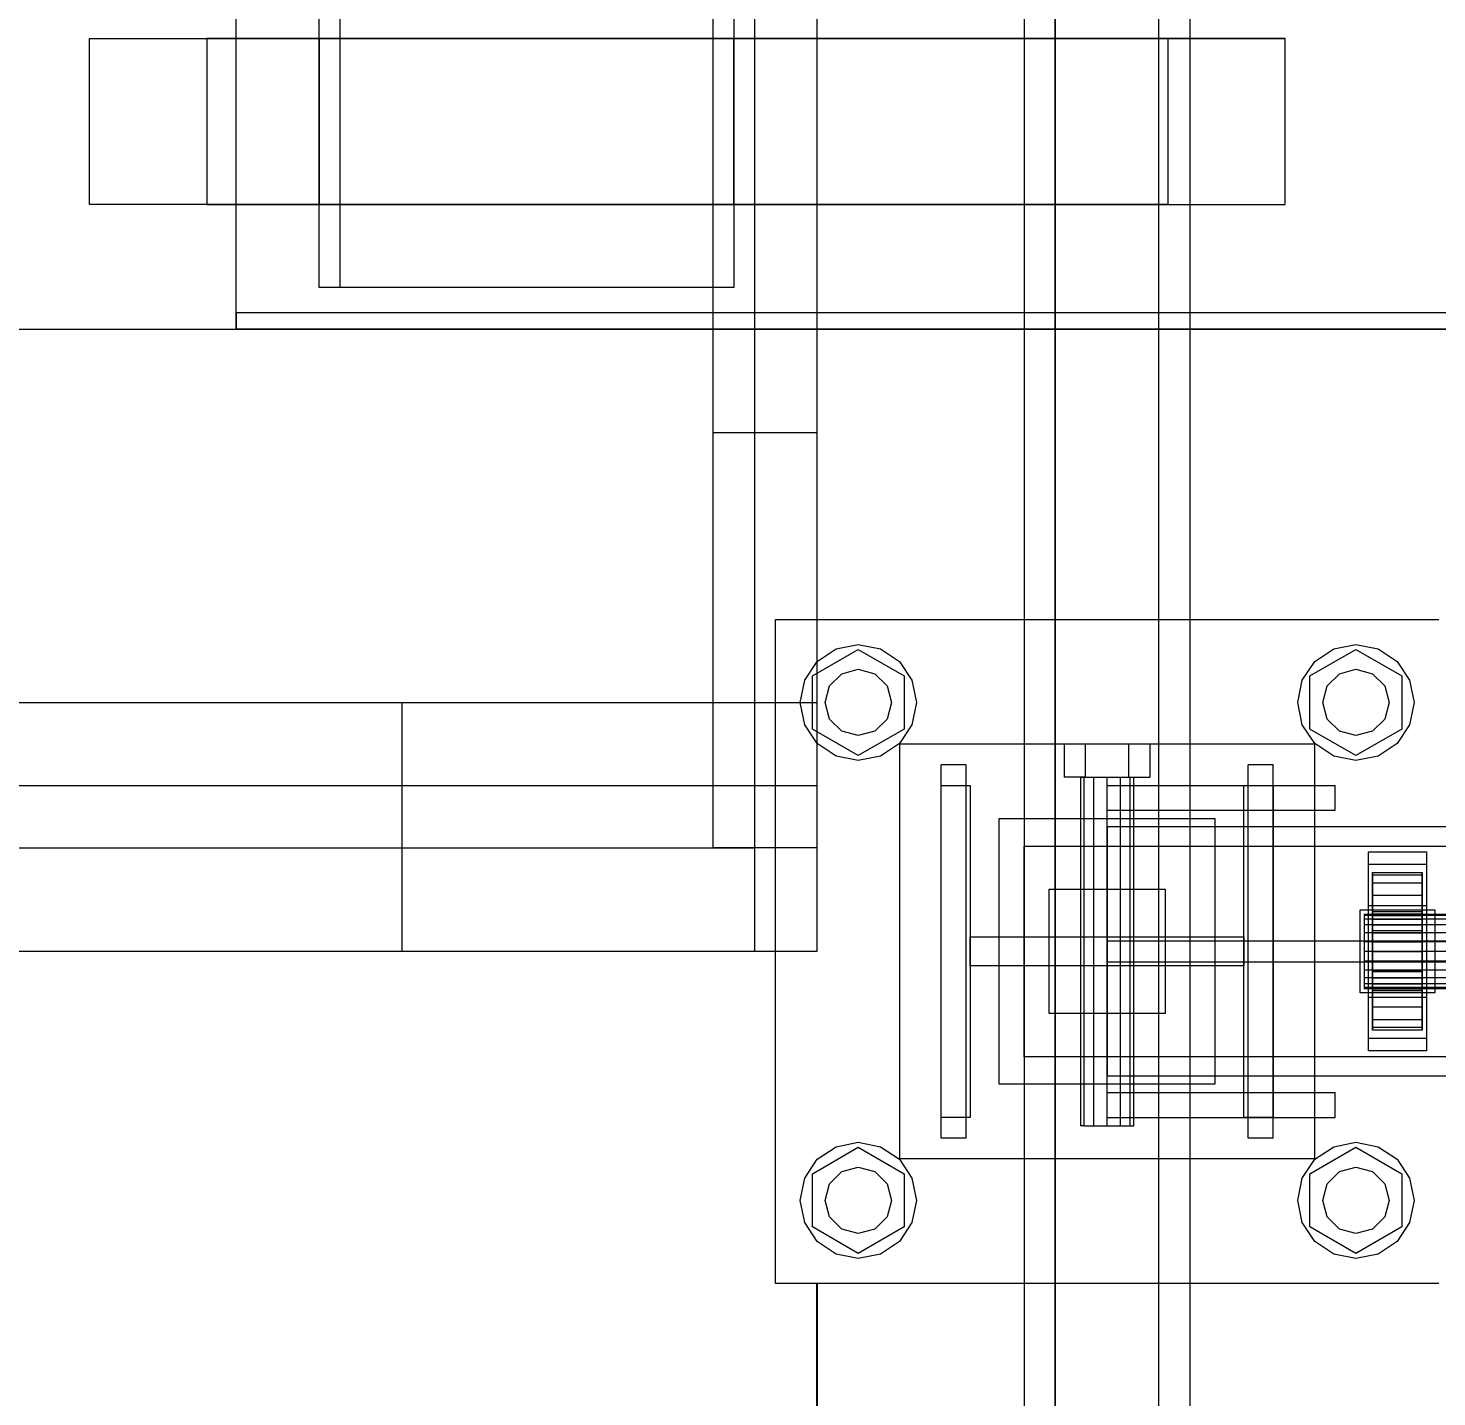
# Model space of a CAD drawing. Header units: millimetres. Extents: x -2500 to 58855, y -53268 to 6837.
# Drawn here: x 57526.9 to 57866.6, y -19507.3 to -19177.5 of the extents above; entities that cross this region are included whole.
import ezdxf

# ---------------------------------------------------------------- set-up
doc = ezdxf.new("R2010")
doc.units = ezdxf.units.MM
for name, color, linetype, lineweight in [('COTAS_P', 1, 'Continuous', 0), ('COTAS_R', 1, 'Continuous', 0), ('superior_C04', 7, 'Continuous', 0), ('superior_secador', 7, 'Continuous', 0)]:
    doc.layers.add(name, color=color, linetype=linetype, lineweight=lineweight)
doc.dimstyles.new('R19_100', dxfattribs={"dimtxt": 250, "dimasz": 150, "dimexe": 150, "dimexo": 80, "dimgap": 100, "dimtad": 1, "dimtih": 1, "dimtoh": 1, "dimdsep": 46, "dimcen": 0.09, "dimadec": 0, "dimazin": 0, "dimtfac": 1, "dimtdec": 4, "dimtofl": 0, "dimtmove": 0, "dimatfit": 3, "dimfxl": 1, "dimtolj": 1, "dimtzin": 0, "dimarcsym": 0})

# ---------------------------------------------------------------- blocks, each defined once
blk = doc.blocks.new('*D26')
at = {"layer": 'COTAS_R', "color": 0, "lineweight": -2, "transparency": 16777216}
for p, q in [((58037.12, -15400), (57067.12, -15400)), ((57217.12, -19600), (57217.12, -15550)), ((58037.12, -19750), (57067.12, -19750))]:
    blk.add_line(p, q, dxfattribs=at)
at = {"layer": 'COTAS_R', "color": 0, "transparency": 16777216}
for points in [[(57192.12, -15550), (57242.12, -15550), (57217.12, -15400)], [(57192.12, -19600), (57242.12, -19600), (57217.12, -19750)]]:
    blk.add_solid(points, dxfattribs=at)
at = {"layer": 'Defpoints', "color": 0, "transparency": 16777216}
for p in [(57217.12, -15400), (58117.12, -15400), (58117.12, -19750)]:
    blk.add_point(p, dxfattribs=at)
blk = doc.blocks.new('*D35')
at = {"layer": 'COTAS_P', "color": 0, "lineweight": -2, "transparency": 16777216}
for p, q in [((37717.12, -19480), (37717.12, -20450)), ((57717.12, -19480), (57717.12, -20450)), ((37867.12, -20300), (57567.12, -20300))]:
    blk.add_line(p, q, dxfattribs=at)
at = {"layer": 'COTAS_P', "color": 0, "transparency": 16777216}
for points in [[(37867.12, -20275), (37867.12, -20325), (37717.12, -20300)], [(57567.12, -20275), (57567.12, -20325), (57717.12, -20300)]]:
    blk.add_solid(points, dxfattribs=at)
at = {"layer": 'Defpoints', "color": 0, "transparency": 16777216}
for p in [(37717.12, -19400), (57717.12, -19400), (57717.12, -20300)]:
    blk.add_point(p, dxfattribs=at)

msp = doc.modelspace()

# ---------------------------------------------------------------- linework, layer by layer
at = {"layer": 'superior_C04'}
for p, q in [((57774.616, -19748.878), (57774.616, -18548.878)), ((57799.616, -19748.878), (57799.616, -18548.878)), ((57767.116, -18550), (57767.116, -19750)), ((57774.616, -18551.122), (57774.616, -19751.122)), ((57799.616, -19751.122), (57799.616, -18551.122)), ((57807.116, -19750), (57807.116, -18550)), ((57707.116, -19480), (57707.116, -19320)), ((57707.116, -19320), (57867.116, -19320)), ((57716.031, -19333.6), (57727.116, -19327.2)), ((57717.216, -19330.101), (57721.758, -19327.066)), ((57721.758, -19327.066), (57727.116, -19326)), ((57727.116, -19326), (57732.473, -19327.066)), ((57727.116, -19327.2), (57738.201, -19333.6)), ((57732.473, -19327.066), (57737.015, -19330.101)), ((57836.031, -19333.6), (57847.116, -19327.2)), ((57837.216, -19330.101), (57841.758, -19327.066)), ((57841.758, -19327.066), (57847.116, -19326)), ((57847.116, -19326), (57852.473, -19327.066)), ((57847.116, -19327.2), (57858.201, -19333.6)), ((57852.473, -19327.066), (57857.015, -19330.101)), ((57714.182, -19334.642), (57717.216, -19330.101)), ((57737.015, -19330.101), (57740.05, -19334.642)), ((57834.182, -19334.642), (57837.216, -19330.101)), ((57857.015, -19330.101), (57860.05, -19334.642)), ((57716.031, -19346.4), (57716.031, -19333.6)), ((57720.188, -19336), (57723.116, -19333.072)), ((57723.116, -19333.072), (57727.116, -19332)), ((57727.116, -19332), (57731.116, -19333.072)), ((57731.116, -19333.072), (57734.044, -19336)), ((57738.201, -19333.6), (57738.201, -19346.4)), ((57836.031, -19346.4), (57836.031, -19333.6)), ((57840.188, -19336), (57843.116, -19333.072)), ((57843.116, -19333.072), (57847.116, -19332)), ((57847.116, -19332), (57851.116, -19333.072)), ((57851.116, -19333.072), (57854.044, -19336)), ((57858.201, -19333.6), (57858.201, -19346.4)), ((57713.116, -19340), (57714.182, -19334.642)), ((57719.116, -19340), (57720.188, -19336)), ((57734.044, -19336), (57735.116, -19340)), ((57740.05, -19334.642), (57741.116, -19340)), ((57833.116, -19340), (57834.182, -19334.642)), ((57839.116, -19340), (57840.188, -19336)), ((57854.044, -19336), (57855.116, -19340)), ((57860.05, -19334.642), (57861.116, -19340)), ((57714.182, -19345.358), (57713.116, -19340)), ((57720.188, -19344), (57719.116, -19340)), ((57735.116, -19340), (57734.044, -19344)), ((57741.116, -19340), (57740.05, -19345.358)), ((57834.182, -19345.358), (57833.116, -19340)), ((57840.188, -19344), (57839.116, -19340)), ((57855.116, -19340), (57854.044, -19344)), ((57861.116, -19340), (57860.05, -19345.358)), ((57723.116, -19346.928), (57720.188, -19344)), ((57734.044, -19344), (57731.116, -19346.928)), ((57843.116, -19346.928), (57840.188, -19344)), ((57854.044, -19344), (57851.116, -19346.928)), ((57717.216, -19349.899), (57714.182, -19345.358)), ((57727.116, -19352.8), (57716.031, -19346.4)), ((57727.116, -19348), (57723.116, -19346.928)), ((57738.201, -19346.4), (57727.116, -19352.8)), ((57731.116, -19346.928), (57727.116, -19348)), ((57740.05, -19345.358), (57737.015, -19349.899)), ((57837.216, -19349.899), (57834.182, -19345.358)), ((57847.116, -19352.8), (57836.031, -19346.4)), ((57847.116, -19348), (57843.116, -19346.928)), ((57858.201, -19346.4), (57847.116, -19352.8)), ((57851.116, -19346.928), (57847.116, -19348)), ((57860.05, -19345.358), (57857.015, -19349.899)), ((57721.758, -19352.934), (57717.216, -19349.899)), ((57737.015, -19349.899), (57732.473, -19352.934)), ((57737.116, -19450), (57737.116, -19350)), ((57737.116, -19350), (57837.116, -19350)), ((57776.716, -19350), (57781.916, -19350)), ((57776.716, -19350), (57776.716, -19358)), ((57781.916, -19350), (57792.316, -19350)), ((57781.916, -19358), (57781.916, -19350)), ((57792.316, -19350), (57797.516, -19350)), ((57792.316, -19358), (57792.316, -19350)), ((57797.516, -19358), (57797.516, -19350)), ((57837.116, -19350), (57837.116, -19450)), ((57841.758, -19352.934), (57837.216, -19349.899)), ((57857.015, -19349.899), (57852.473, -19352.934)), ((57727.116, -19354), (57721.758, -19352.934)), ((57732.473, -19352.934), (57727.116, -19354)), ((57847.116, -19354), (57841.758, -19352.934)), ((57852.473, -19352.934), (57847.116, -19354)), ((57747.116, -19445), (57747.116, -19355)), ((57753.116, -19355), (57747.116, -19355)), ((57753.116, -19445), (57753.116, -19355)), ((57781.916, -19358), (57776.716, -19358)), ((57780.716, -19358), (57781.573, -19358)), ((57780.716, -19358), (57780.716, -19442)), ((57781.573, -19358), (57783.916, -19358)), ((57781.573, -19442), (57781.573, -19358)), ((57781.916, -19358), (57792.316, -19358)), ((57783.916, -19358), (57787.116, -19358)), ((57783.916, -19442), (57783.916, -19358)), ((57787.116, -19358), (57790.316, -19358)), ((57787.116, -19442), (57787.116, -19358)), ((57790.316, -19358), (57792.658, -19358)), ((57790.316, -19442), (57790.316, -19358)), ((57792.316, -19358), (57797.516, -19358)), ((57792.658, -19358), (57793.516, -19358)), ((57792.658, -19442), (57792.658, -19358)), ((57793.516, -19442), (57793.516, -19358)), ((57821.116, -19445), (57821.116, -19355)), ((57827.116, -19355), (57821.116, -19355)), ((57827.116, -19445), (57827.116, -19355)), ((57747.116, -19440), (57747.116, -19360)), ((57747.116, -19360), (57754.116, -19360)), ((57754.116, -19360), (57754.116, -19440)), ((57787.116, -19360), (57842.116, -19360)), ((57787.116, -19366), (57787.116, -19360)), ((57820.116, -19440), (57820.116, -19360)), ((57820.116, -19360), (57827.116, -19360)), ((57827.116, -19360), (57827.116, -19440)), ((57842.116, -19366), (57842.116, -19360)), ((57761.116, -19432), (57761.116, -19368)), ((57761.116, -19368), (57813.116, -19368)), ((57787.116, -19366), (57842.116, -19366)), ((57813.116, -19368), (57813.116, -19432)), ((57787.116, -19370), (57787.116, -19430)), ((58447.116, -19370), (57787.116, -19370)), ((57767.116, -19425.4), (57767.116, -19374.6)), ((57767.116, -19374.6), (58467.116, -19374.6)), ((57850.116, -19424), (57850.116, -19376)), ((57850.116, -19376), (57864.116, -19376)), ((57864.116, -19376), (57864.116, -19424)), ((57850.116, -19389), (57850.116, -19379)), ((57850.116, -19379), (57864.116, -19379)), ((57851.116, -19391), (57851.116, -19381)), ((57851.116, -19381), (57851.116, -19381.647)), ((57851.116, -19381), (57863.116, -19381)), ((57851.116, -19381.647), (57851.116, -19391.307)), ((57863.116, -19381.647), (57851.116, -19381.647)), ((57851.116, -19381.647), (57851.116, -19383.546)), ((57863.116, -19381.647), (57863.116, -19381)), ((57863.116, -19381), (57863.116, -19391)), ((57863.116, -19391.307), (57863.116, -19381.647)), ((57863.116, -19383.546), (57863.116, -19381.647)), ((57864.116, -19379), (57864.116, -19389)), ((57773.116, -19415), (57773.116, -19385)), ((57773.116, -19385), (57801.116, -19385)), ((57801.116, -19385), (57801.116, -19415)), ((57851.116, -19383.546), (57851.116, -19392.206)), ((57863.116, -19383.546), (57851.116, -19383.546)), ((57851.116, -19383.546), (57851.116, -19386.565)), ((57863.116, -19392.206), (57863.116, -19383.546)), ((57863.116, -19386.565), (57863.116, -19383.546)), ((57851.116, -19386.565), (57851.116, -19393.636)), ((57863.116, -19386.565), (57851.116, -19386.565)), ((57851.116, -19386.565), (57851.116, -19390.5)), ((57863.116, -19393.636), (57863.116, -19386.565)), ((57863.116, -19390.5), (57863.116, -19386.565)), ((57848.116, -19390), (57866.116, -19390)), ((57848.116, -19410), (57848.116, -19390)), ((57849.116, -19391), (57849.116, -19391.307)), ((57849.116, -19391), (58385.116, -19391)), ((57849.116, -19391.307), (57849.116, -19392.206)), ((58385.116, -19391.307), (57849.116, -19391.307)), ((57864.116, -19389), (57850.116, -19389)), ((57851.116, -19390.5), (57851.116, -19395.5)), ((57863.116, -19390.5), (57851.116, -19390.5)), ((57851.116, -19390.5), (57851.116, -19395.082)), ((57851.116, -19391.307), (57851.116, -19391)), ((57863.116, -19391), (57851.116, -19391)), ((57851.116, -19391.307), (57863.116, -19391.307)), ((57851.116, -19392.206), (57851.116, -19391.307)), ((57863.116, -19395.5), (57863.116, -19390.5)), ((57863.116, -19395.082), (57863.116, -19390.5)), ((57863.116, -19391), (57863.116, -19391.307)), ((57863.116, -19391.307), (57863.116, -19392.206)), ((57866.116, -19390), (57866.116, -19410)), ((57849.116, -19392.206), (57849.116, -19393.636)), ((58385.116, -19392.206), (57849.116, -19392.206)), ((57849.116, -19393.636), (57849.116, -19395.5)), ((58385.116, -19393.636), (57849.116, -19393.636)), ((57849.116, -19395.5), (57849.116, -19397.671)), ((58385.116, -19395.5), (57849.116, -19395.5)), ((57851.116, -19392.206), (57863.116, -19392.206)), ((57851.116, -19393.636), (57851.116, -19392.206)), ((57851.116, -19393.636), (57863.116, -19393.636)), ((57851.116, -19395.5), (57851.116, -19393.636)), ((57851.116, -19395.082), (57851.116, -19397.671)), ((57863.116, -19395.082), (57851.116, -19395.082)), ((57851.116, -19395.082), (57851.116, -19400)), ((57851.116, -19395.5), (57863.116, -19395.5)), ((57851.116, -19397.671), (57851.116, -19395.5)), ((57863.116, -19392.206), (57863.116, -19393.636)), ((57863.116, -19393.636), (57863.116, -19395.5)), ((57863.116, -19397.671), (57863.116, -19395.082)), ((57863.116, -19400), (57863.116, -19395.082)), ((57863.116, -19395.5), (57863.116, -19397.671)), ((57754.116, -19403.5), (57754.116, -19396.5)), ((57754.116, -19396.5), (57820.116, -19396.5)), ((57787.116, -19397.5), (57787.116, -19402.5)), ((58447.116, -19397.5), (57787.116, -19397.5)), ((57820.116, -19396.5), (57820.116, -19403.5)), ((57849.116, -19397.671), (57849.116, -19400)), ((58385.116, -19397.671), (57849.116, -19397.671)), ((57851.116, -19397.671), (57863.116, -19397.671)), ((57851.116, -19400), (57851.116, -19397.671)), ((57863.116, -19397.671), (57863.116, -19400)), ((57849.116, -19400), (57849.116, -19402.329)), ((58385.116, -19400), (57849.116, -19400)), ((57849.116, -19402.329), (57849.116, -19404.5)), ((58385.116, -19402.329), (57849.116, -19402.329)), ((57851.116, -19400), (57863.116, -19400)), ((57851.116, -19400), (57851.116, -19404.918)), ((57851.116, -19402.329), (57851.116, -19400)), ((57851.116, -19404.918), (57851.116, -19402.329)), ((57851.116, -19402.329), (57863.116, -19402.329)), ((57851.116, -19404.5), (57851.116, -19402.329)), ((57863.116, -19400), (57863.116, -19402.329)), ((57863.116, -19404.918), (57863.116, -19400)), ((57863.116, -19402.329), (57863.116, -19404.918)), ((57863.116, -19402.329), (57863.116, -19404.5)), ((57820.116, -19403.5), (57754.116, -19403.5)), ((57787.116, -19402.5), (58447.116, -19402.5)), ((57849.116, -19404.5), (57849.116, -19406.364)), ((58385.116, -19404.5), (57849.116, -19404.5)), ((57851.116, -19409.5), (57851.116, -19404.5)), ((57851.116, -19404.5), (57863.116, -19404.5)), ((57851.116, -19406.364), (57851.116, -19404.5)), ((57863.116, -19404.918), (57851.116, -19404.918)), ((57851.116, -19404.918), (57851.116, -19409.5)), ((57863.116, -19404.5), (57863.116, -19409.5)), ((57863.116, -19404.5), (57863.116, -19406.364)), ((57863.116, -19409.5), (57863.116, -19404.918)), ((57849.116, -19406.364), (57849.116, -19407.794)), ((58385.116, -19406.364), (57849.116, -19406.364)), ((57849.116, -19407.794), (57849.116, -19408.693)), ((58385.116, -19407.794), (57849.116, -19407.794)), ((57849.116, -19408.693), (57849.116, -19409)), ((58385.116, -19408.693), (57849.116, -19408.693)), ((58385.116, -19409), (57849.116, -19409)), ((57851.116, -19413.435), (57851.116, -19406.364)), ((57851.116, -19406.364), (57863.116, -19406.364)), ((57851.116, -19407.794), (57851.116, -19406.364)), ((57851.116, -19416.454), (57851.116, -19407.794)), ((57851.116, -19407.794), (57863.116, -19407.794)), ((57851.116, -19408.693), (57851.116, -19407.794)), ((57851.116, -19418.353), (57851.116, -19408.693)), ((57851.116, -19408.693), (57863.116, -19408.693)), ((57851.116, -19409), (57851.116, -19408.693)), ((57851.116, -19419), (57851.116, -19409)), ((57851.116, -19409), (57863.116, -19409)), ((57863.116, -19406.364), (57863.116, -19413.435)), ((57863.116, -19406.364), (57863.116, -19407.794)), ((57863.116, -19407.794), (57863.116, -19416.454)), ((57863.116, -19407.794), (57863.116, -19408.693)), ((57863.116, -19408.693), (57863.116, -19418.353)), ((57863.116, -19408.693), (57863.116, -19409)), ((57863.116, -19409), (57863.116, -19419)), ((57866.116, -19410), (57848.116, -19410)), ((57850.116, -19421), (57850.116, -19411)), ((57850.116, -19411), (57864.116, -19411)), ((57863.116, -19409.5), (57851.116, -19409.5)), ((57851.116, -19409.5), (57851.116, -19413.435)), ((57863.116, -19413.435), (57863.116, -19409.5)), ((57864.116, -19411), (57864.116, -19421)), ((57801.116, -19415), (57773.116, -19415)), ((57863.116, -19413.435), (57851.116, -19413.435)), ((57851.116, -19413.435), (57851.116, -19416.454)), ((57863.116, -19416.454), (57863.116, -19413.435)), ((57863.116, -19416.454), (57851.116, -19416.454)), ((57851.116, -19416.454), (57851.116, -19418.353)), ((57863.116, -19418.353), (57851.116, -19418.353)), ((57851.116, -19418.353), (57851.116, -19419)), ((57863.116, -19419), (57851.116, -19419)), ((57863.116, -19418.353), (57863.116, -19416.454)), ((57863.116, -19419), (57863.116, -19418.353)), ((57864.116, -19421), (57850.116, -19421)), ((58467.116, -19425.4), (57767.116, -19425.4)), ((57864.116, -19424), (57850.116, -19424)), ((57813.116, -19432), (57761.116, -19432)), ((57787.116, -19430), (58447.116, -19430)), ((57787.116, -19434), (57842.116, -19434)), ((57787.116, -19440), (57787.116, -19434)), ((57842.116, -19440), (57842.116, -19434)), ((57754.116, -19440), (57747.116, -19440)), ((57781.573, -19442), (57780.716, -19442)), ((57781.573, -19442), (57783.916, -19442)), ((57783.916, -19442), (57787.116, -19442)), ((57787.116, -19440), (57842.116, -19440)), ((57787.116, -19442), (57790.316, -19442)), ((57790.316, -19442), (57792.658, -19442)), ((57792.658, -19442), (57793.516, -19442)), ((57827.116, -19440), (57820.116, -19440)), ((57721.758, -19447.066), (57727.116, -19446)), ((57727.116, -19446), (57732.473, -19447.066)), ((57753.116, -19445), (57747.116, -19445)), ((57827.116, -19445), (57821.116, -19445)), ((57841.758, -19447.066), (57847.116, -19446)), ((57847.116, -19446), (57852.473, -19447.066)), ((57716.031, -19453.6), (57727.116, -19447.2)), ((57717.216, -19450.101), (57721.758, -19447.066)), ((57727.116, -19447.2), (57738.201, -19453.6)), ((57732.473, -19447.066), (57737.015, -19450.101)), ((57836.031, -19453.6), (57847.116, -19447.2)), ((57837.216, -19450.101), (57841.758, -19447.066)), ((57847.116, -19447.2), (57858.201, -19453.6)), ((57852.473, -19447.066), (57857.015, -19450.101)), ((57714.182, -19454.642), (57717.216, -19450.101)), ((57720.188, -19456), (57723.116, -19453.072)), ((57723.116, -19453.072), (57727.116, -19452)), ((57727.116, -19452), (57731.116, -19453.072)), ((57731.116, -19453.072), (57734.044, -19456)), ((57737.015, -19450.101), (57740.05, -19454.642)), ((57837.116, -19450), (57737.116, -19450)), ((57834.182, -19454.642), (57837.216, -19450.101)), ((57840.188, -19456), (57843.116, -19453.072)), ((57843.116, -19453.072), (57847.116, -19452)), ((57847.116, -19452), (57851.116, -19453.072)), ((57851.116, -19453.072), (57854.044, -19456)), ((57857.015, -19450.101), (57860.05, -19454.642)), ((57713.116, -19460), (57714.182, -19454.642)), ((57716.031, -19466.4), (57716.031, -19453.6)), ((57719.116, -19460), (57720.188, -19456)), ((57734.044, -19456), (57735.116, -19460)), ((57738.201, -19453.6), (57738.201, -19466.4)), ((57740.05, -19454.642), (57741.116, -19460)), ((57833.116, -19460), (57834.182, -19454.642)), ((57836.031, -19466.4), (57836.031, -19453.6)), ((57839.116, -19460), (57840.188, -19456)), ((57854.044, -19456), (57855.116, -19460)), ((57858.201, -19453.6), (57858.201, -19466.4)), ((57860.05, -19454.642), (57861.116, -19460)), ((57714.182, -19465.358), (57713.116, -19460)), ((57720.188, -19464), (57719.116, -19460)), ((57735.116, -19460), (57734.044, -19464)), ((57741.116, -19460), (57740.05, -19465.358)), ((57834.182, -19465.358), (57833.116, -19460)), ((57840.188, -19464), (57839.116, -19460)), ((57855.116, -19460), (57854.044, -19464)), ((57861.116, -19460), (57860.05, -19465.358)), ((57717.216, -19469.899), (57714.182, -19465.358)), ((57727.116, -19472.8), (57716.031, -19466.4)), ((57723.116, -19466.928), (57720.188, -19464)), ((57738.201, -19466.4), (57727.116, -19472.8)), ((57734.044, -19464), (57731.116, -19466.928)), ((57740.05, -19465.358), (57737.015, -19469.899)), ((57837.216, -19469.899), (57834.182, -19465.358)), ((57847.116, -19472.8), (57836.031, -19466.4)), ((57843.116, -19466.928), (57840.188, -19464)), ((57858.201, -19466.4), (57847.116, -19472.8)), ((57854.044, -19464), (57851.116, -19466.928)), ((57860.05, -19465.358), (57857.015, -19469.899)), ((57721.758, -19472.934), (57717.216, -19469.899)), ((57727.116, -19468), (57723.116, -19466.928)), ((57731.116, -19466.928), (57727.116, -19468)), ((57737.015, -19469.899), (57732.473, -19472.934)), ((57841.758, -19472.934), (57837.216, -19469.899)), ((57847.116, -19468), (57843.116, -19466.928)), ((57851.116, -19466.928), (57847.116, -19468)), ((57857.015, -19469.899), (57852.473, -19472.934)), ((57727.116, -19474), (57721.758, -19472.934)), ((57732.473, -19472.934), (57727.116, -19474)), ((57847.116, -19474), (57841.758, -19472.934)), ((57852.473, -19472.934), (57847.116, -19474)), ((57867.116, -19480), (57707.116, -19480))]:
    msp.add_line(p, q, dxfattribs=at)
at = {"layer": 'superior_secador'}
for p, q in [((57692.116, -19375), (57692.116, -16625)), ((57702.116, -16625), (57702.116, -19375)), ((57717.116, -16625), (57717.116, -19375)), ((57577.116, -19250), (57577.116, -16750)), ((57597.116, -19240), (57597.116, -16760)), ((57602.116, -16760), (57602.116, -19240)), ((57692.116, -19240), (57692.116, -16760)), ((57697.116, -16760), (57697.116, -19240)), ((57541.761, -19180), (57801.761, -19180)), ((57541.761, -19220), (57541.761, -19180)), ((57541.761, -19180), (57570.045, -19180)), ((57830.045, -19180), (57570.045, -19180)), ((57570.045, -19180), (57570.045, -19220)), ((57597.116, -19180), (57697.116, -19180)), ((57597.116, -19180), (57597.116, -19220)), ((57697.116, -19220), (57697.116, -19180)), ((57801.761, -19180), (57801.761, -19220)), ((57801.761, -19180), (57830.045, -19180)), ((57830.045, -19220), (57830.045, -19180)), ((57801.761, -19220), (57541.761, -19220)), ((57570.045, -19220), (57541.761, -19220)), ((57570.045, -19220), (57830.045, -19220)), ((57597.116, -19220), (57697.116, -19220)), ((57801.761, -19220), (57830.045, -19220)), ((57697.116, -19240), (57597.116, -19240)), ((57602.116, -19240), (57597.116, -19240)), ((57697.116, -19240), (57692.116, -19240)), ((57577.116, -19246), (58082.116, -19246)), ((57577.116, -19246), (57577.116, -19250)), ((57327.116, -19250), (57577.116, -19250)), ((57577.116, -19250), (58077.873, -19250)), ((58075.045, -19250), (57577.116, -19250)), ((57577.116, -19250), (58082.116, -19250)), ((57692.116, -19375), (57692.116, -19250)), ((57692.116, -19250), (57717.116, -19250)), ((57692.116, -19275), (57692.116, -19250)), ((57717.116, -19250), (57717.116, -19375)), ((57717.116, -19250), (57717.116, -19275)), ((57717.116, -19275), (57692.116, -19275)), ((37717.116, -19340), (57717.116, -19340)), ((57617.116, -19400), (57617.116, -19340)), ((57617.116, -19340), (57717.116, -19340)), ((57717.116, -19340), (57717.116, -19400)), ((37717.116, -19360), (57717.116, -19360)), ((57717.116, -19360), (57717.116, -19400)), ((56065.449, -19375), (57702.116, -19375)), ((57717.116, -19375), (57692.116, -19375)), ((57702.116, -19375), (57702.116, -19400)), ((57717.116, -19400), (37717.116, -19400)), ((57702.116, -19400), (56065.449, -19400)), ((57717.116, -19400), (57617.116, -19400))]:
    msp.add_line(p, q, dxfattribs=at)

# ---------------------------------------------------------------- dimensions: what is measured, and where the dimension line sits
at = {"layer": 'COTAS_P'}
dim = msp.add_aligned_dim(p1=(37717.116, -19400), p2=(57717.116, -19400), distance=-900, text='<> P', dimstyle='R19_100', dxfattribs=at)
dim.commit()
dim.dimension.update_dxf_attribs({"geometry": '*D35', "text_midpoint": (47717.116, -20300)})
at = {"layer": 'COTAS_R'}
dim = msp.add_aligned_dim(p1=(58117.116, -19750), p2=(58117.116, -15400), distance=900, text='<> R', dimstyle='R19_100', dxfattribs=at)
dim.commit()
dim.dimension.update_dxf_attribs({"geometry": '*D26', "text_midpoint": (57217.116, -17575)})

doc.saveas('drawing.dxf')
